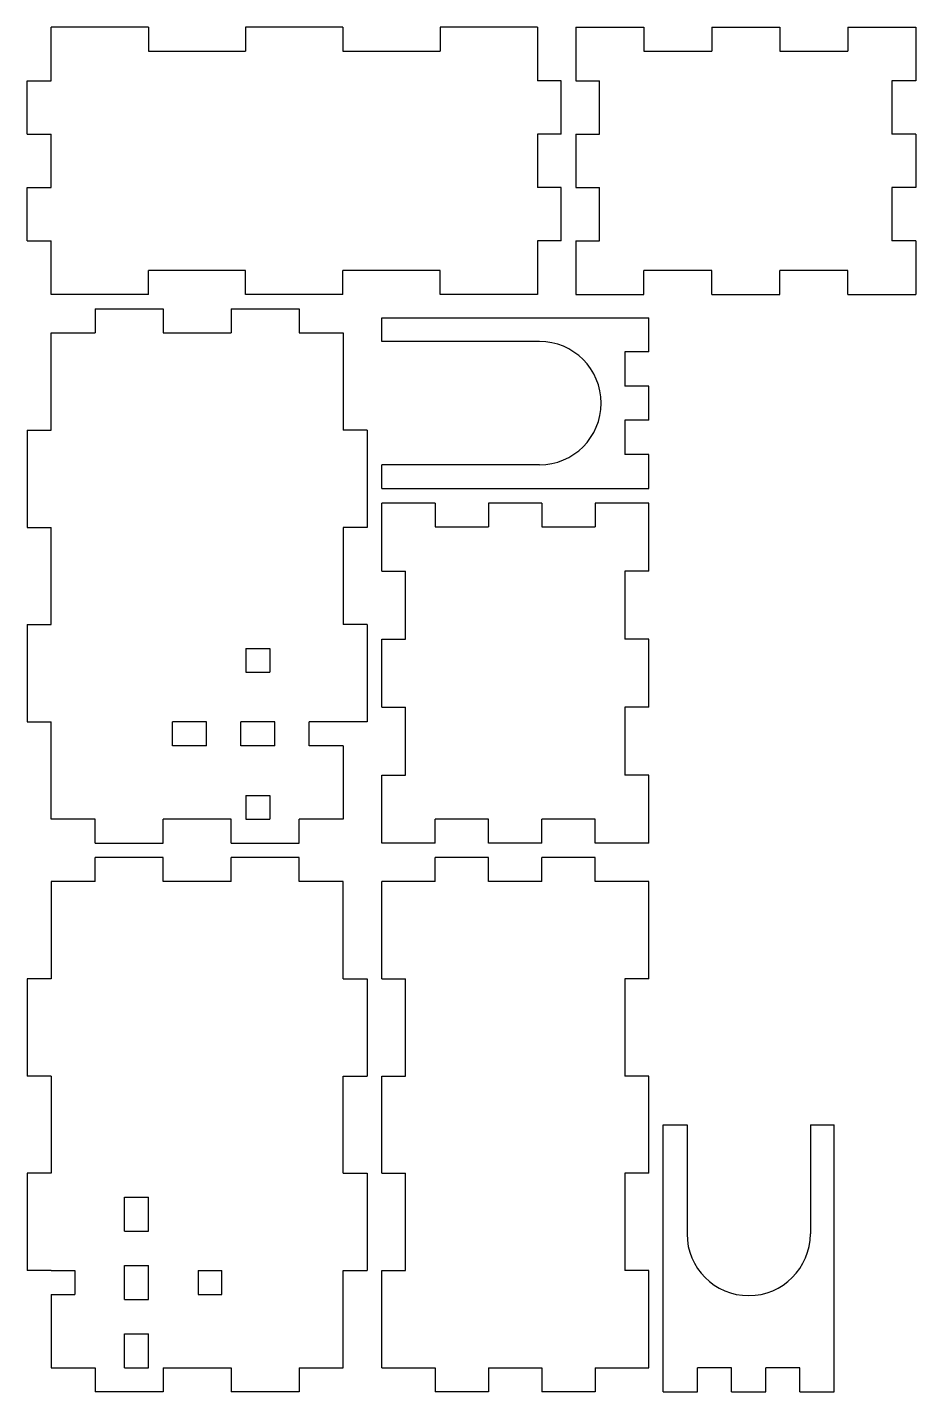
# Model space of a CAD drawing. Extents: x 32 to 215, y 526 to 807.
import ezdxf

# ---------------------------------------------------------------- set-up
doc = ezdxf.new("R2010")
doc.units = 0
doc.header["$LTSCALE"] = 12.7
doc.layers.add('VISIBLE', color=7, linetype='CONTINUOUS')

msp = doc.modelspace()

# ---------------------------------------------------------------- linework, layer by layer
at = {"layer": 'VISIBLE'}
for p, q in [((36.99, 795.73), (36.99, 806.73)), ((57.03, 806.73), (36.99, 806.73)), ((57.03, 806.73), (57.03, 801.83)), ((77.07, 806.73), (77.07, 801.83)), ((97.11, 806.73), (77.07, 806.73)), ((97.11, 806.73), (97.11, 801.83)), ((117.15, 806.73), (117.15, 801.83)), ((137.19, 806.73), (117.15, 806.73)), ((137.19, 806.73), (137.19, 795.73)), ((145.09, 806.73), (145.09, 795.73)), ((145.09, 806.73), (159.09, 806.73)), ((159.09, 806.73), (159.09, 801.83)), ((173.09, 806.73), (173.09, 801.83)), ((173.09, 806.73), (187.09, 806.73)), ((187.09, 806.73), (187.09, 801.83)), ((201.09, 806.73), (201.09, 801.83)), ((201.09, 806.73), (215.09, 806.73)), ((215.09, 806.73), (215.09, 795.73)), ((57.03, 801.83), (77.07, 801.83)), ((97.11, 801.83), (117.15, 801.83)), ((159.09, 801.83), (173.09, 801.83)), ((187.09, 801.83), (201.09, 801.83)), ((32.09, 784.73), (32.09, 795.73)), ((32.09, 795.73), (36.99, 795.73)), ((142.09, 795.73), (137.19, 795.73)), ((142.09, 784.73), (142.09, 795.73)), ((145.09, 795.73), (149.99, 795.73)), ((149.99, 784.73), (149.99, 795.73)), ((215.09, 795.73), (210.19, 795.73)), ((210.19, 795.73), (210.19, 784.73)), ((32.09, 784.73), (36.99, 784.73)), ((36.99, 773.73), (36.99, 784.73)), ((137.19, 784.73), (137.19, 773.73)), ((142.09, 784.73), (137.19, 784.73)), ((145.09, 784.73), (145.09, 773.73)), ((145.09, 784.73), (149.99, 784.73)), ((215.09, 784.73), (210.19, 784.73)), ((215.09, 784.73), (215.09, 773.73)), ((32.09, 762.73), (32.09, 773.73)), ((32.09, 773.73), (36.99, 773.73)), ((142.09, 773.73), (137.19, 773.73)), ((142.09, 762.73), (142.09, 773.73)), ((145.09, 773.73), (149.99, 773.73)), ((149.99, 762.73), (149.99, 773.73)), ((215.09, 773.73), (210.19, 773.73)), ((210.19, 773.73), (210.19, 762.73)), ((32.09, 762.73), (36.99, 762.73)), ((36.99, 751.73), (36.99, 762.73)), ((142.09, 762.73), (137.19, 762.73)), ((137.19, 762.73), (137.19, 751.73)), ((145.09, 762.73), (145.09, 751.73)), ((145.09, 762.73), (149.99, 762.73)), ((215.09, 762.73), (210.19, 762.73)), ((215.09, 762.73), (215.09, 751.73)), ((77.07, 756.63), (57.03, 756.63)), ((57.03, 751.73), (57.03, 756.63)), ((77.07, 751.73), (77.07, 756.63)), ((117.15, 756.63), (97.11, 756.63)), ((97.11, 751.73), (97.11, 756.63)), ((117.15, 751.73), (117.15, 756.63)), ((173.09, 756.63), (159.09, 756.63)), ((159.09, 751.73), (159.09, 756.63)), ((173.09, 751.73), (173.09, 756.63)), ((201.09, 756.63), (187.09, 756.63)), ((187.09, 751.73), (187.09, 756.63)), ((201.09, 751.73), (201.09, 756.63)), ((57.03, 751.73), (36.99, 751.73)), ((97.11, 751.73), (77.07, 751.73)), ((137.19, 751.73), (117.15, 751.73)), ((145.09, 751.73), (159.09, 751.73)), ((173.09, 751.73), (187.09, 751.73)), ((201.09, 751.73), (215.09, 751.73)), ((46.09, 748.73), (46.09, 743.83)), ((46.09, 748.73), (60.09, 748.73)), ((60.09, 748.73), (60.09, 743.83)), ((74.09, 748.73), (74.09, 743.83)), ((74.09, 748.73), (88.09, 748.73)), ((88.09, 748.73), (88.09, 743.83)), ((105.09, 742.03), (105.09, 746.93)), ((105.09, 746.93), (160.09, 746.93)), ((160.09, 739.89), (160.09, 746.93)), ((36.99, 723.79), (36.99, 743.83)), ((36.99, 743.83), (46.09, 743.83)), ((60.09, 743.83), (74.09, 743.83)), ((88.09, 743.83), (97.19, 743.83)), ((97.19, 743.83), (97.19, 723.79)), ((137.59, 742.03), (105.09, 742.03)), ((160.09, 739.89), (155.19, 739.89)), ((155.19, 739.89), (155.19, 732.85)), ((160.09, 732.85), (155.19, 732.85)), ((160.09, 725.81), (160.09, 732.85)), ((155.19, 725.81), (155.19, 718.77)), ((160.09, 725.81), (155.19, 725.81)), ((32.09, 723.79), (32.09, 703.75)), ((32.09, 723.79), (36.99, 723.79)), ((102.09, 723.79), (97.19, 723.79)), ((102.09, 723.79), (102.09, 703.75)), ((105.09, 711.73), (105.09, 716.63)), ((137.59, 716.63), (105.09, 716.63)), ((160.09, 718.77), (155.19, 718.77)), ((160.09, 711.73), (160.09, 718.77)), ((105.09, 711.73), (160.09, 711.73)), ((105.09, 694.73), (105.09, 708.73)), ((116.09, 708.73), (105.09, 708.73)), ((116.09, 708.73), (116.09, 703.83)), ((127.09, 708.73), (127.09, 703.83)), ((138.09, 708.73), (127.09, 708.73)), ((138.09, 708.73), (138.09, 703.83)), ((149.09, 708.73), (149.09, 703.83)), ((160.09, 708.73), (149.09, 708.73)), ((160.09, 694.73), (160.09, 708.73)), ((32.09, 703.75), (36.99, 703.75)), ((36.99, 683.71), (36.99, 703.75)), ((102.09, 703.75), (97.19, 703.75)), ((97.19, 703.75), (97.19, 683.71)), ((116.09, 703.83), (127.09, 703.83)), ((138.09, 703.83), (149.09, 703.83)), ((105.09, 694.73), (109.99, 694.73)), ((109.99, 680.73), (109.99, 694.73)), ((160.09, 694.73), (155.19, 694.73)), ((155.19, 694.73), (155.19, 680.73)), ((32.09, 683.71), (32.09, 663.67)), ((32.09, 683.71), (36.99, 683.71)), ((102.09, 683.71), (97.19, 683.71)), ((102.09, 683.71), (102.09, 663.67)), ((105.09, 680.73), (109.99, 680.73)), ((105.09, 666.73), (105.09, 680.73)), ((160.09, 680.73), (155.19, 680.73)), ((160.09, 666.73), (160.09, 680.73)), ((77.14, 678.83), (82.04, 678.83)), ((77.14, 678.83), (77.14, 673.93)), ((82.04, 678.83), (82.04, 673.93)), ((77.14, 673.93), (82.04, 673.93)), ((105.09, 666.73), (109.99, 666.73)), ((109.99, 652.73), (109.99, 666.73)), ((160.09, 666.73), (155.19, 666.73)), ((155.19, 666.73), (155.19, 652.73)), ((32.09, 663.67), (36.99, 663.67)), ((36.99, 643.63), (36.99, 663.67)), ((69.03, 663.68), (61.99, 663.68)), ((61.99, 658.78), (61.99, 663.68)), ((69.03, 658.78), (69.03, 663.68)), ((83.11, 663.68), (76.07, 663.68)), ((76.07, 658.78), (76.07, 663.68)), ((83.11, 658.78), (83.11, 663.68)), ((97.19, 663.68), (90.15, 663.68)), ((90.15, 658.78), (90.15, 663.68)), ((97.19, 663.67), (97.19, 663.68)), ((102.09, 663.67), (97.19, 663.67)), ((69.03, 658.78), (61.99, 658.78)), ((83.11, 658.78), (76.07, 658.78)), ((97.19, 658.78), (90.15, 658.78)), ((97.19, 658.78), (97.19, 643.63)), ((105.09, 652.73), (109.99, 652.73)), ((105.09, 638.73), (105.09, 652.73)), ((160.09, 652.73), (155.19, 652.73)), ((160.09, 638.73), (160.09, 652.73)), ((77.14, 648.53), (82.04, 648.53)), ((77.14, 648.53), (77.14, 643.63)), ((82.04, 648.53), (82.04, 643.63)), ((46.09, 643.63), (36.99, 643.63)), ((46.09, 638.73), (46.09, 643.63)), ((74.09, 643.63), (60.09, 643.63)), ((60.09, 638.73), (60.09, 643.63)), ((74.09, 638.73), (74.09, 643.63)), ((77.14, 643.63), (82.04, 643.63)), ((88.09, 638.73), (88.09, 643.63)), ((97.19, 643.63), (88.09, 643.63)), ((127.09, 643.63), (116.09, 643.63)), ((116.09, 638.73), (116.09, 643.63)), ((127.09, 638.73), (127.09, 643.63)), ((149.09, 643.63), (138.09, 643.63)), ((138.09, 638.73), (138.09, 643.63)), ((149.09, 638.73), (149.09, 643.63)), ((46.09, 638.73), (60.09, 638.73)), ((74.09, 638.73), (88.09, 638.73)), ((116.09, 638.73), (105.09, 638.73)), ((138.09, 638.73), (127.09, 638.73)), ((160.09, 638.73), (149.09, 638.73)), ((46.09, 630.83), (46.09, 635.73)), ((60.09, 635.73), (46.09, 635.73)), ((60.09, 630.83), (60.09, 635.73)), ((74.09, 630.83), (74.09, 635.73)), ((88.09, 635.73), (74.09, 635.73)), ((88.09, 630.83), (88.09, 635.73)), ((116.09, 630.83), (116.09, 635.73)), ((127.09, 635.73), (116.09, 635.73)), ((127.09, 630.83), (127.09, 635.73)), ((138.09, 630.83), (138.09, 635.73)), ((149.09, 635.73), (138.09, 635.73)), ((149.09, 630.83), (149.09, 635.73)), ((36.99, 630.83), (36.99, 610.79)), ((46.09, 630.83), (36.99, 630.83)), ((74.09, 630.83), (60.09, 630.83)), ((97.19, 630.83), (88.09, 630.83)), ((97.19, 610.79), (97.19, 630.83)), ((105.09, 610.79), (105.09, 630.83)), ((116.09, 630.83), (105.09, 630.83)), ((138.09, 630.83), (127.09, 630.83)), ((160.09, 630.83), (149.09, 630.83)), ((160.09, 610.79), (160.09, 630.83)), ((32.09, 610.79), (32.09, 590.75)), ((36.99, 610.79), (32.09, 610.79)), ((97.19, 610.79), (102.09, 610.79)), ((102.09, 610.79), (102.09, 590.75)), ((105.09, 610.79), (109.99, 610.79)), ((109.99, 590.75), (109.99, 610.79)), ((160.09, 610.79), (155.19, 610.79)), ((155.19, 610.79), (155.19, 590.75)), ((36.99, 590.75), (32.09, 590.75)), ((36.99, 590.75), (36.99, 570.71)), ((97.19, 590.75), (102.09, 590.75)), ((97.19, 570.71), (97.19, 590.75)), ((105.09, 570.71), (105.09, 590.75)), ((105.09, 590.75), (109.99, 590.75)), ((160.09, 590.75), (155.19, 590.75)), ((160.09, 570.71), (160.09, 590.75)), ((163.09, 525.73), (163.09, 580.73)), ((163.09, 580.73), (167.99, 580.73)), ((167.99, 580.73), (167.99, 558.23)), ((193.39, 580.73), (198.29, 580.73)), ((193.39, 580.73), (193.39, 558.23)), ((198.29, 525.73), (198.29, 580.73)), ((32.09, 570.71), (32.09, 550.67)), ((36.99, 570.71), (32.09, 570.71)), ((97.19, 570.71), (102.09, 570.71)), ((102.09, 570.71), (102.09, 550.67)), ((105.09, 570.71), (109.99, 570.71)), ((109.99, 550.67), (109.99, 570.71)), ((160.09, 570.71), (155.19, 570.71)), ((155.19, 570.71), (155.19, 550.67)), ((52.14, 565.83), (57.04, 565.83)), ((52.14, 558.79), (52.14, 565.83)), ((57.04, 558.79), (57.04, 565.83)), ((52.14, 558.79), (57.04, 558.79)), ((52.14, 551.75), (57.04, 551.75)), ((52.14, 544.71), (52.14, 551.75)), ((57.04, 544.71), (57.04, 551.75)), ((36.99, 550.67), (32.09, 550.67)), ((36.99, 550.68), (41.89, 550.68)), ((41.89, 550.68), (41.89, 545.78)), ((67.29, 550.68), (72.19, 550.68)), ((67.29, 550.68), (67.29, 545.78)), ((72.19, 545.78), (72.19, 550.68)), ((97.19, 550.67), (102.09, 550.67)), ((97.19, 530.63), (97.19, 550.67)), ((105.09, 530.63), (105.09, 550.67)), ((105.09, 550.67), (109.99, 550.67)), ((160.09, 550.67), (155.19, 550.67)), ((160.09, 530.63), (160.09, 550.67)), ((36.99, 545.78), (36.99, 530.63)), ((36.99, 545.78), (41.89, 545.78)), ((67.29, 545.78), (72.19, 545.78)), ((52.14, 544.71), (57.04, 544.71)), ((52.14, 537.67), (57.04, 537.67)), ((52.14, 530.63), (52.14, 537.67)), ((57.04, 530.63), (57.04, 537.67)), ((36.99, 530.63), (46.09, 530.63)), ((46.09, 530.63), (46.09, 525.73)), ((52.14, 530.63), (57.04, 530.63)), ((60.09, 530.63), (74.09, 530.63)), ((60.09, 530.63), (60.09, 525.73)), ((74.09, 530.63), (74.09, 525.73)), ((88.09, 530.63), (97.19, 530.63)), ((88.09, 530.63), (88.09, 525.73)), ((105.09, 530.63), (116.09, 530.63)), ((116.09, 530.63), (116.09, 525.73)), ((127.09, 530.63), (138.09, 530.63)), ((127.09, 530.63), (127.09, 525.73)), ((138.09, 530.63), (138.09, 525.73)), ((149.09, 530.63), (160.09, 530.63)), ((149.09, 530.63), (149.09, 525.73)), ((177.17, 530.63), (170.13, 530.63)), ((170.13, 525.73), (170.13, 530.63)), ((177.17, 525.73), (177.17, 530.63)), ((191.25, 530.63), (184.21, 530.63)), ((184.21, 525.73), (184.21, 530.63)), ((191.25, 525.73), (191.25, 530.63)), ((60.09, 525.73), (46.09, 525.73)), ((88.09, 525.73), (74.09, 525.73)), ((127.09, 525.73), (116.09, 525.73)), ((149.09, 525.73), (138.09, 525.73)), ((163.09, 525.73), (170.13, 525.73)), ((177.17, 525.73), (184.21, 525.73)), ((191.25, 525.73), (198.29, 525.73))]:
    msp.add_line(p, q, dxfattribs=at)
for centre, start, end in [((137.59, 729.33), 270, 90), ((180.69, 558.23), 180, 0)]:
    msp.add_arc(centre, 12.7, start, end, dxfattribs=at)

doc.saveas('drawing.dxf')
